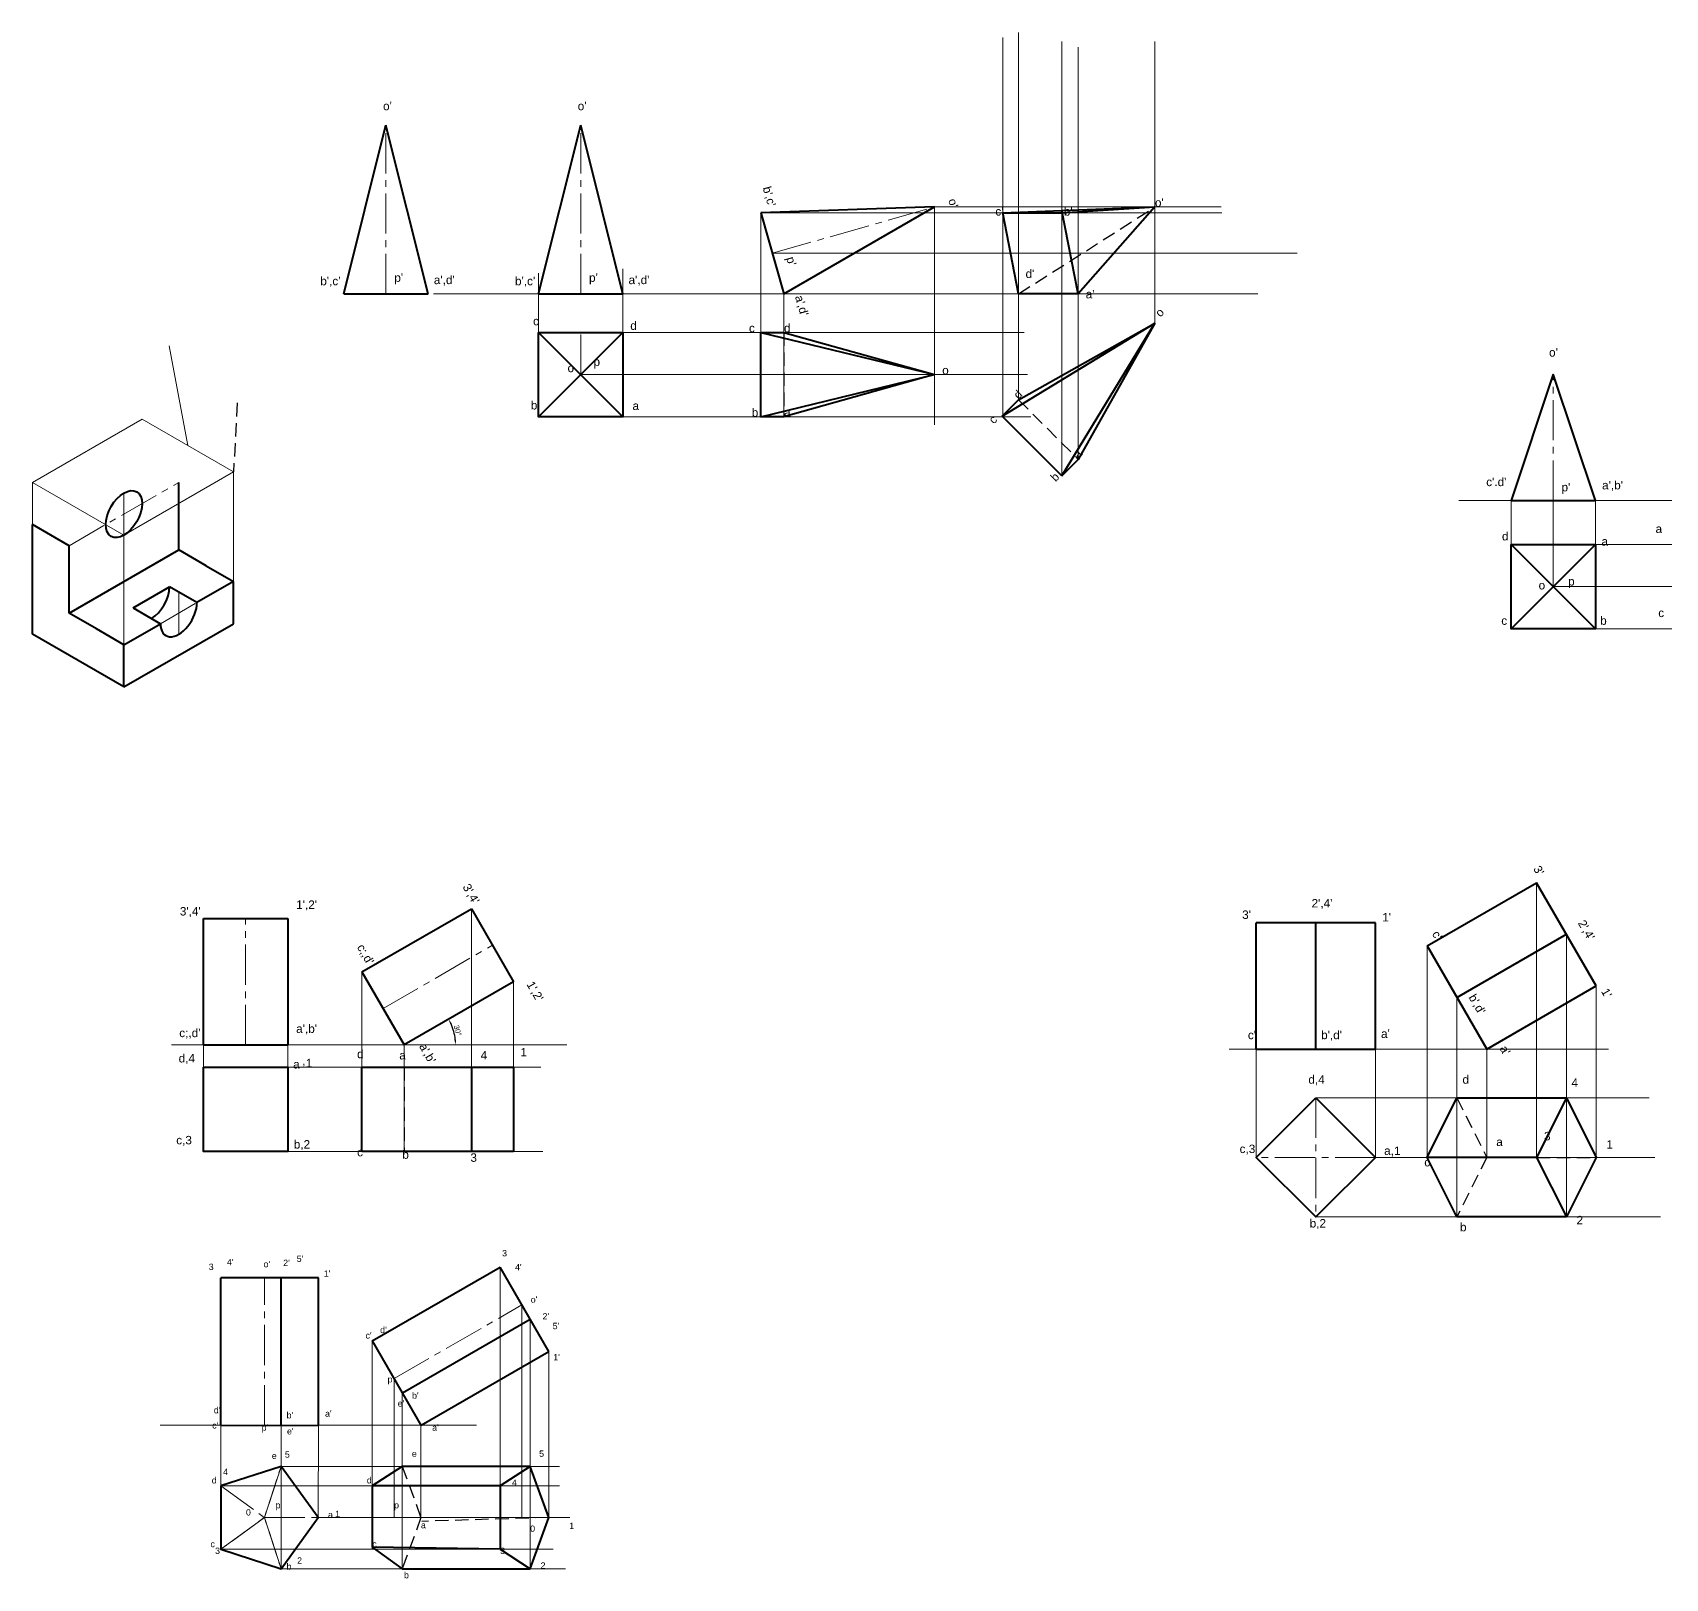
# Model space of a CAD drawing. Header units: millimetres. Extents: x 0 to 7799, y -473 to 358.
# Drawn here: x 0 to 774, y -423 to 310 of the extents above; entities that cross this region are included whole.
import ezdxf

# ---------------------------------------------------------------- set-up
doc = ezdxf.new("R2010")
doc.units = ezdxf.units.MM
doc.linetypes.add('CENTER2', pattern=[28.575, 19.05, -3.175, 3.175, -3.175])
doc.linetypes.add('DASHED2', pattern=[9.525, 6.35, -3.175])
for name, color, linetype, lineweight in [('Centre', 1, 'CENTER2', 20), ('Dimension n Hatch', 6, 'Continuous', 20), ('Hidden', 3, 'DASHED2', 30), ('Object', 2, 'Continuous', 40), ('Projection', 5, 'Continuous', 5)]:
    doc.layers.add(name, color=color, linetype=linetype, lineweight=lineweight)
doc.styles.get("Standard").update_dxf_attribs({"font": 'arial.ttf'})
doc.dimstyles.new('ISO-25', dxfattribs={"dimtxt": 2.5, "dimasz": 2.5, "dimexe": 1.25, "dimexo": 0.625, "dimtad": 1, "dimtxsty": 'Standard', "dimcen": 2.5, "dimadec": 0, "dimazin": 0, "dimtfac": 1, "dimtmove": 0, "dimatfit": 3, "dimfxl": 1, "dimarcsym": 0})

# ---------------------------------------------------------------- blocks, each defined once
blk = doc.blocks.new('*D1')
at = {"layer": 'Defpoints', "color": 0, "transparency": 16777216}
for p in [(228.13, -139.84), (65.81, -169.84), (176.17, -169.84), (200.2, -165.61), (253.36, -169.84)]:
    blk.add_point(p, dxfattribs=at)
at = {"layer": 'Dimension n Hatch', "color": 0, "lineweight": -2, "transparency": 16777216}
blk.add_arc((176.17, -169.84), 24.41, 5.87114, 24.12886, dxfattribs=at)
at = {"layer": 'Dimension n Hatch', "color": 0, "transparency": 16777216}
for points in [[(198.07, -160.06), (198.81, -159.68), (197.3, -157.64)], [(200.86, -167.33), (200.03, -167.37), (200.57, -169.84)]]:
    blk.add_solid(points, dxfattribs=at)
at = {"layer": 'Dimension n Hatch', "color": 0, "transparency": 16777216, "insert": (201.58, -163.03), "char_height": 2.5, "attachment_point": 5, "rotation": 285}
blk.add_mtext('30°', dxfattribs=at)

msp = doc.modelspace()

# ---------------------------------------------------------------- linework, layer by layer
at = {"layer": 'Centre'}
for p, q in [((167.574, 186.471), (167.574, 266.471)), ((259.921, 186.471), (259.921, 266.471)), ((350.847, 205.699), (427.762, 227.702)), ((259.921, 148.19), (259.921, 168.19)), ((721.215, 88.438), (721.215, 148.438)), ((17.321, 67), (69.282, 97)), ((43.301, 82), (43.301, 92)), ((17.321, 67), (43.301, 82)), ((43.301, 82), (43.301, 72)), ((60.622, 30), (77.942, 40)), ((69.282, 35), (69.282, 45)), ((69.282, 35), (69.282, 25)), ((100.961, -169.844), (100.961, -109.844)), ((166.167, -152.523), (218.128, -122.523)), ((608.556, -194.873), (608.556, -251.442)), ((636.84, -223.158), (580.272, -223.158)), ((109.971, -350.247), (109.971, -280.247)), ((171.414, -328.106), (232.035, -293.106)), ((109.971, -394.011), (117.857, -369.74)), ((117.857, -369.74), (109.971, -394.011)), ((117.857, -369.74), (117.857, -369.74)), ((89.325, -379.011), (109.971, -394.011)), ((109.971, -394.011), (89.325, -409.011)), ((89.325, -409.011), (109.971, -394.011)), ((109.971, -394.011), (117.857, -418.281)), ((117.857, -418.281), (109.971, -394.011)), ((109.971, -394.011), (135.49, -394.011))]:
    msp.add_line(p, q, dxfattribs=at)
at = {"layer": 'Dimension n Hatch'}
for p, q in [((64.699, 161.771), (73.612, 114.5)), ((701.215, 88.438), (676.485, 88.438)), ((741.215, 88.438), (884.705, 88.438)), ((65.809, -169.844), (253.36, -169.844)), ((567.432, -171.853), (747.432, -171.853)), ((60.538, -350.247), (210.538, -350.247))]:
    msp.add_line(p, q, dxfattribs=at)
at = {"layer": 'Hidden'}
for p, q in [((467.64, 186.471), (532.279, 227.702)), ((356.348, 168.19), (356.348, 128.19)), ((97.056, 134.704), (95.263, 102)), ((467.64, 136.186), (495.924, 107.902)), ((176.167, -180.413), (176.167, -220.413)), ((675.505, -194.873), (689.647, -223.158)), ((689.647, -223.158), (675.505, -251.442)), ((713.324, -223.158), (741.608, -223.158)), ((175.33, -369.74), (184.154, -394.011)), ((184.154, -394.011), (175.33, -418.281)), ((244.819, -394.011), (184.646, -395.827))]:
    msp.add_line(p, q, dxfattribs=at)
at = {"layer": 'Object'}
for p, q in [((147.574, 186.471), (167.574, 266.471)), ((187.574, 186.471), (167.574, 266.471)), ((239.921, 186.471), (259.921, 266.471)), ((279.921, 186.471), (259.921, 266.471)), ((427.762, 227.702), (345.347, 224.928)), ((345.347, 224.928), (356.348, 186.471)), ((356.348, 186.471), (427.762, 227.702)), ((460.078, 224.928), (532.279, 227.702)), ((467.64, 186.471), (460.078, 224.928)), ((460.078, 224.928), (488.145, 224.928)), ((488.145, 224.928), (532.279, 227.702)), ((495.924, 186.471), (488.145, 226.006)), ((532.279, 227.702), (495.924, 186.471)), ((147.574, 186.471), (187.574, 186.471)), ((239.921, 186.471), (279.921, 186.471)), ((495.924, 186.471), (467.64, 186.471)), ((459.861, 128.407), (532.279, 172.541)), ((467.64, 136.186), (532.279, 172.541)), ((488.145, 100.123), (532.279, 172.541)), ((532.279, 172.541), (495.924, 107.902)), ((239.921, 168.19), (279.921, 128.19)), ((279.921, 168.19), (239.921, 128.19)), ((345.347, 128.19), (345.347, 168.19)), ((345.347, 168.19), (356.348, 168.19)), ((345.347, 168.19), (427.762, 148.19)), ((356.348, 168.19), (427.762, 148.19)), ((345.347, 128.19), (427.762, 148.19)), ((427.762, 148.19), (356.348, 128.19)), ((721.215, 148.438), (701.215, 88.438)), ((741.215, 88.438), (721.215, 148.438)), ((459.861, 128.407), (467.64, 136.186)), ((356.348, 128.19), (345.347, 128.19)), ((488.145, 100.123), (459.861, 128.407)), ((495.924, 107.902), (488.145, 100.123)), ((69.282, 65), (69.282, 97)), ((701.215, 88.438), (741.215, 88.438)), ((0, 25), (0, 77)), ((17.321, 67), (0, 77)), ((17.321, 35), (17.321, 67)), ((17.321, 35), (69.282, 65)), ((82.272, 57.5), (69.282, 65)), ((701.215, 67.645), (741.215, 27.645)), ((741.215, 67.645), (701.215, 27.645)), ((82.272, 57.5), (95.263, 50)), ((47.631, 37.5), (64.952, 47.5)), ((77.942, 40), (64.952, 47.5)), ((95.263, 50), (77.942, 40)), ((95.263, 30), (95.263, 50)), ((30.311, 27.5), (17.321, 35)), ((47.631, 37.5), (60.622, 30)), ((43.301, 0), (0, 25)), ((43.301, 20), (30.311, 27.5)), ((43.301, 0), (95.263, 30)), ((43.301, 20), (60.622, 30)), ((43.301, 0), (43.301, 20)), ((661.363, -122.863), (713.324, -92.863)), ((741.608, -141.853), (713.324, -92.863)), ((156.167, -135.203), (208.128, -105.203)), ((208.128, -105.203), (228.128, -139.844)), ((80.961, -169.844), (80.961, -109.844)), ((80.961, -109.844), (120.961, -109.844)), ((120.961, -109.844), (120.961, -169.844)), ((580.272, -171.853), (580.272, -111.853)), ((636.84, -111.853), (580.272, -111.853)), ((608.556, -171.853), (608.556, -111.853)), ((636.84, -171.853), (636.84, -111.853)), ((661.363, -122.863), (689.647, -171.853)), ((675.505, -147.358), (727.466, -117.358)), ((156.167, -135.203), (176.167, -169.844)), ((228.128, -139.844), (176.167, -169.844)), ((689.647, -171.853), (741.608, -141.853)), ((80.961, -169.844), (120.961, -169.844)), ((580.272, -171.853), (636.84, -171.853)), ((156.167, -220.413), (156.167, -180.413)), ((156.167, -180.413), (228.128, -180.413)), ((208.128, -180.413), (208.128, -220.413)), ((228.128, -180.413), (228.128, -220.413)), ((661.363, -223.158), (675.505, -194.873)), ((675.505, -194.873), (727.466, -194.873)), ((727.466, -194.873), (713.324, -223.158)), ((727.466, -194.873), (741.608, -223.158)), ((228.128, -220.413), (156.167, -220.413)), ((675.505, -251.442), (661.363, -223.158)), ((713.324, -223.158), (661.363, -223.158)), ((713.324, -223.158), (727.466, -251.442)), ((741.608, -223.158), (727.466, -251.442)), ((727.466, -251.442), (675.505, -251.442)), ((161.091, -310.226), (221.713, -275.226)), ((244.819, -315.247), (221.713, -275.226)), ((89.325, -350.247), (89.325, -280.247)), ((135.538, -280.247), (89.325, -280.247)), ((117.857, -350.247), (117.857, -280.247)), ((135.538, -350.247), (135.538, -280.247)), ((175.357, -334.935), (235.978, -299.935)), ((161.091, -310.226), (184.154, -350.272)), ((184.197, -350.247), (244.819, -315.247)), ((89.325, -350.247), (135.538, -350.297)), ((175.33, -369.74), (161.091, -379.011)), ((235.978, -369.74), (175.33, -369.74)), ((235.978, -369.74), (221.713, -379.011)), ((244.819, -394.011), (235.978, -369.74)), ((161.091, -379.011), (161.091, -408.095)), ((221.713, -379.011), (161.091, -379.011)), ((221.713, -379.011), (221.713, -409.011)), ((235.978, -418.281), (244.819, -394.011)), ((161.091, -408.095), (175.33, -418.281)), ((221.713, -409.011), (161.091, -408.095)), ((221.713, -409.011), (235.978, -418.281)), ((175.33, -418.281), (235.978, -418.281))]:
    msp.add_line(p, q, dxfattribs=at)
for points in [[(239.921, 168.19), (279.921, 168.19), (279.921, 128.19), (239.921, 128.19)], [(701.215, 67.645), (741.215, 67.645), (741.215, 27.645), (701.215, 27.645)], [(80.961, -180.413), (120.961, -180.413), (120.961, -220.413), (80.961, -220.413)], [(608.556, -194.873), (636.84, -223.158), (608.556, -251.442), (580.272, -223.158)], [(89.325, -379.011), (89.325, -409.011), (117.857, -418.281), (135.49, -394.011), (117.857, -369.74)]]:
    msp.add_lwpolyline(points, close=True, dxfattribs=at)
msp.add_ellipse((43.301, 82), major_axis=(-6.124, -10.607), ratio=0.5773503, dxfattribs=at)
for centre, start_param in [((56.292, 42.5), 7.0685835), ((69.282, 35), 5.4977871)]:
    msp.add_ellipse(centre, major_axis=(-6.124, -10.607), ratio=0.5773503, start_param=start_param, end_param=8.6393798, dxfattribs=at)
at = {"layer": 'Projection'}
for p, q in [((467.64, 136.186), (467.64, 310.388)), ((460.078, 128.19), (460.078, 308.098)), ((488.145, 100.123), (488.145, 306.266)), ((495.924, 107.902), (495.924, 303.519)), ((532.279, 172.541), (532.279, 306.266)), ((345.347, 224.928), (345.347, 128.19)), ((345.347, 224.928), (564.023, 224.928)), ((427.762, 227.702), (427.762, 124.408)), ((427.762, 227.702), (563.731, 227.702)), ((350.847, 205.699), (599.804, 205.699)), ((239.921, 168.19), (239.921, 196.293)), ((279.921, 168.19), (279.921, 198.357)), ((190.082, 186.471), (581.032, 186.471)), ((356.348, 186.471), (356.348, 128.19)), ((279.921, 168.19), (470.263, 168.19)), ((259.921, 148.19), (471.871, 148.19)), ((0, 97), (51.962, 127)), ((51.962, 127), (95.263, 102)), ((279.921, 128.19), (473.479, 128.19)), ((43.301, 72), (95.263, 102)), ((95.263, 30), (95.263, 102)), ((0, 25), (0, 97)), ((0, 97), (43.301, 72)), ((701.215, 67.645), (701.215, 88.438)), ((721.215, 47.645), (721.215, 88.438)), ((741.215, 67.645), (741.215, 88.438)), ((43.301, 0), (43.301, 72)), ((741.215, 67.645), (853.408, 67.645)), ((721.215, 47.645), (855.005, 47.645)), ((43.301, 0), (0, 25)), ((43.301, 0), (95.263, 30)), ((741.215, 27.645), (860.114, 27.645)), ((713.324, -92.863), (713.324, -223.158)), ((208.128, -105.203), (208.128, -220.413)), ((661.363, -122.863), (661.363, -223.158)), ((727.466, -117.358), (727.466, -251.442)), ((156.167, -135.203), (156.167, -220.413)), ((228.128, -139.844), (228.128, -220.413)), ((741.608, -141.853), (741.608, -223.158)), ((675.505, -147.358), (675.505, -251.442)), ((80.961, -180.413), (80.961, -169.844)), ((120.961, -180.413), (120.961, -169.844)), ((176.167, -169.844), (176.167, -220.413)), ((580.272, -223.158), (580.272, -171.853)), ((636.84, -223.158), (636.84, -171.853)), ((689.647, -171.853), (689.647, -223.158)), ((120.961, -180.413), (241.066, -180.413)), ((608.556, -194.873), (766.675, -194.873)), ((120.961, -220.413), (241.924, -220.413)), ((636.84, -223.158), (769.393, -223.158)), ((608.556, -251.442), (772.112, -251.442)), ((221.713, -275.226), (221.713, -409.011)), ((232.035, -293.106), (232.035, -394.011)), ((235.978, -299.935), (235.978, -369.74)), ((161.091, -310.226), (161.091, -409.011)), ((244.819, -315.247), (244.819, -394.011)), ((171.414, -328.106), (171.414, -394.011)), ((175.33, -334.95), (175.33, -418.281)), ((89.325, -379.011), (89.325, -350.247)), ((117.857, -418.281), (117.857, -350.247)), ((135.49, -394.011), (135.538, -350.247)), ((184.154, -350.272), (184.154, -394.011)), ((117.857, -369.74), (249.86, -369.74)), ((235.978, -369.74), (235.978, -418.281)), ((89.325, -379.011), (249.86, -379.011)), ((135.49, -394.011), (254.785, -394.011)), ((89.325, -409.011), (246.805, -409.011)), ((117.857, -418.281), (252.79, -418.281))]:
    msp.add_line(p, q, dxfattribs=at)

# ---------------------------------------------------------------- texts
at = {"layer": 'Dimension n Hatch'}
for s, height, p in [("o'", 4, (166.169, 273.58)), ("o'", 4, (258.515, 273.58)), ("c'", 4, (456.608, 223.605)), ("b'", 4, (489.074, 223.605)), ("o'", 4, (532.279, 227.767)), ("b',c'", 4, (136.417, 190.558)), ("p'", 4, (171.53, 192.165)), ("a',d'", 4, (190.292, 191.094)), ("b',c'", 4, (228.764, 190.558)), ("p'", 4, (263.876, 192.165)), ("a',d'", 4, (282.639, 191.094)), ("d'", 4, (470.931, 194.027)), ("a'", 4, (499.437, 184.354)), ('c', 4, (237.341, 171.543)), ('d', 4, (283.443, 169.401)), ('c', 4, (339.73, 168.255)), ('d', 4, (356.348, 168.255)), ('p', 4, (266.02, 152.261)), ("o'", 4, (719.229, 156.712)), ('o', 4, (253.691, 149.315)), ('o', 4, (431.398, 148.255)), ('b', 4, (236.269, 131.639)), ('a', 4, (284.515, 131.371)), ('b', 4, (341.07, 128.19)), ('a', 4, (356.348, 128.255)), ("c'.d'", 4, (689.412, 95.265)), ("p'", 4, (725.13, 92.782)), ("a',b'", 4, (744.387, 93.713)), ('d', 4, (696.866, 69.507)), ('a', 4, (744.076, 67.025)), ('a', 4, (769.737, 73.034)), ('o', 4, (714.26, 46.232)), ('p', 4, (728.236, 48.094)), ('c', 4, (696.556, 29.474)), ('b', 4, (743.455, 29.474)), ('c', 4, (771.014, 33.147)), ("2',4'", 4, (606.578, -104.617)), ("3',4'", 4, (69.811, -108.425)), ("1',2'", 4, (124.99, -105.283)), ("3'", 4, (573.652, -110.05)), ("1'", 4, (640.108, -111.257)), ("c;,d'", 4, (69.525, -166.13)), ("a',b'", 4, (124.99, -164.13)), ("a'", 4, (639.503, -166.49)), ("c'", 4, (576.371, -167.094)), ("b',d'", 4, (611.109, -167.094)), ('d,4', 4, (69.239, -178.128)), ('a', 4, (123.561, -180.985)), ('1', 4, (129.565, -180.413)), ('d', 4, (153.866, -176.128)), ('a', 4, (173.879, -176.7)), ('4', 4, (212.476, -176.7)), ('1', 4, (231.346, -175.271)), (',', 4, (127.849, -179.271)), ('d,4', 4, (605.068, -188.221)), ('d', 4, (678.168, -188.221)), ('4', 4, (729.822, -189.73)), ('c,3', 4, (68.096, -216.978)), ('b,2', 4, (123.847, -218.978)), ('a', 4, (694.178, -217.8)), ('3', 4, (716.833, -215.083)), ('1', 4, (746.436, -219.007)), ('c', 4, (153.866, -222.692)), ('b', 4, (175.309, -223.834)), ('3', 4, (207.616, -225.263)), ('c,3', 4, (572.444, -221.12)), ('a,1', 4, (641.014, -222.025)), ('c', 4, (660.044, -227.458)), ('b,2', 4, (605.672, -256.433)), ('b', 4, (676.96, -258.244)), ('2', 4, (732.239, -254.924)), ("5'", 3, (125.235, -272.761)), ('3', 3, (222.668, -270.128)), ('3', 3, (83.527, -276.608)), ("4'", 3, (92.19, -274.364)), ("o'", 3, (109.515, -275.326)), ("2'", 3, (118.819, -274.685)), ("1'", 3, (138.069, -279.814)), ("4'", 3, (228.792, -276.809)), ("o'", 3, (236.242, -292.124)), ("2'", 3, (241.817, -300.064)), ("5'", 3, (246.633, -304.655)), ("c'", 3, (157.883, -309.153)), ("d'", 3, (164.814, -306.528)), ("1'", 3, (246.916, -319.444)), ("p'", 3, (168.321, -329.927)), ("e'", 3, (173.145, -341.392)), ("b'", 3, (179.945, -337.658)), ("d'", 3, (85.937, -344.579)), ("b'", 3, (120.429, -346.983)), ("a'", 3, (138.678, -346.182)), ("c'", 3, (85.135, -351.792)), ("p'", 3, (108.598, -352.794)), ("e'", 3, (120.63, -354.597)), ("a'", 3, (189.458, -352.813)), ('e', 3, (113.411, -366.218)), ('5', 3, (119.627, -365.617)), ('e', 3, (179.844, -365.214)), ('5', 3, (240.22, -365.214)), ('4', 3, (90.349, -373.832)), ('d', 3, (84.935, -377.84)), ('d', 3, (158.493, -377.84)), ('4', 3, (227.331, -379.011)), ('0', 3, (101.178, -393.068)), ('p', 3, (115.215, -389.661)), ('a', 3, (140.064, -394.148)), ('1', 3, (143.443, -393.836)), ('p', 3, (171.414, -389.661)), ('a', 3, (184.154, -399.105)), ('0', 3, (235.978, -400.8)), ('1', 3, (254.466, -399.444)), ('c', 3, (84.333, -408.095)), ('3', 3, (86.539, -411.301)), ('c', 3, (161.091, -408.095)), ('c', 3, (161.091, -408.095)), ('3', 3, (221.758, -411.301)), ('b', 3, (120.429, -418.715)), ('2', 3, (125.443, -415.91)), ('2', 3, (240.898, -418.281)), ('b', 3, (176.113, -422.829))]:
    msp.add_text(s, height=height, dxfattribs=at).set_placement(p)
for s, rotation, p in [("b',c'", 285.963757, (346.208, 236.779)), ("o'", 285.963757, (434.211, 231.008)), ("p'", 285.963757, (357.41, 203.462)), ("a',d'", 285.963757, (361.54, 185.129)), ('o', 45, (534.804, 175.158)), ('d', 45, (467.593, 136.232)), ('c', 45, (455.842, 124.482)), ('a', 45, (495.878, 107.948)), ('b', 45, (485.121, 97.099)), ("3'", 300, (711.576, -86.229)), ("3',4'", 300, (203.781, -94.837)), ("c'", 300, (663.534, -117.106)), ("2',4'", 300, (732.744, -112.027)), ("c;,d'", 300, (153.665, -123.442)), ("1',2'", 300, (234.092, -141.052)), ("b',d'", 300, (680.903, -147.19)), ("1'", 300, (743.758, -144.385)), ("a',b'", 300, (183.129, -170.476)), ("a'", 300, (695.623, -171.478))]:
    msp.add_text(s, height=4, rotation=rotation, dxfattribs=at).set_placement(p)

# ---------------------------------------------------------------- dimensions: what is measured, and where the dimension line sits
dim = msp.add_angular_dim_2l(base=(200.204, -165.605), line1=((65.809, -169.844), (253.36, -169.844)), line2=((228.128, -139.844), (176.167, -169.844)), dimstyle='ISO-25', dxfattribs=at)
dim.commit()
dim.dimension.update_dxf_attribs({"geometry": '*D1', "text_midpoint": (201.58, -163.034)})

doc.saveas('drawing.dxf')
